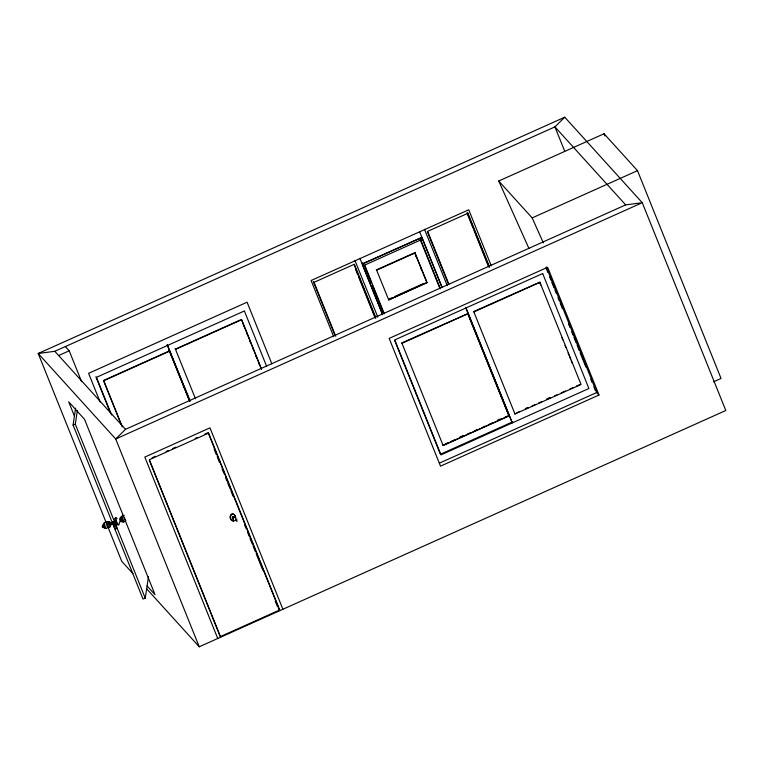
<?xml version="1.0" encoding="UTF-8"?>
<svg xmlns="http://www.w3.org/2000/svg" width="764" height="764" viewBox="0 0 764 764"><rect width="100%" height="100%" fill="white"/><g stroke="black" fill="none" stroke-linecap="round" stroke-linejoin="round"><path stroke-width="1.15" d="M102.338 526.883C101.765 526.893 102.825 526.692 102.338 526.673M105.89 528.363C105.107 530.331 102.3 521.354 104.286 523.416M106.931 528.335C106.081 530.13 103.264 522.127 104.821 522.299M108.717 527.657C107.867 529.452 105.05 521.449 106.607 521.621M111.42 524.457L110.541 522.27L111.038 523.034M117.885 524.572C116.892 527.045 113.368 515.738 115.87 518.326M124.866 521.516C123.921 522.977 121.657 516.445 122.507 515.232M234.185 517.333L232.982 516.846L232.571 518.412M232.552 517.486L232.724 518.699M235.704 520.676L235.264 520.15L235.799 520.284M235.684 519.052L235.627 517.142M148.464 576.677L145.255 598.183L143.021 599.024L73.086 425.042L75.617 408.072M145.255 598.183L75.311 424.201L77.336 410.621M117.054 528.23L115.192 529.213L112.489 522.07L114.848 527.943M113.473 525.021C114.906 523.12 116.844 526.702 114.361 527.208L113.473 525.021L115.364 524.954L115.144 526.549M117.016 528.516L114.304 521.382M230.27 515.939L232.342 513.991M232.609 517.514L233.03 516.98M235.809 520.571L235.255 520.322M236.955 521.669L236.735 519.062M109.519 527.552C108.23 527.456 106.291 521.688 107.552 521.497M110.302 526.959L108.478 523.722L108.507 521.401M117.131 518.727C114.38 514.096 116.93 525.25 118.773 524.725M118.668 524.973L120.349 520.542M122.889 522.175C121.686 522.471 119.614 515.347 121.352 517.018M233.412 517.725L233.364 519.205M564.749 117.207L554.931 126.872L54.798 351.306L38.2 353.493L115.708 438.985L642.266 202.699L625.668 204.886L125.525 429.32L115.708 438.985L199.251 646.793L725.8 410.507L642.266 202.699L564.749 117.207L38.2 353.493L106.186 522.614M58.637 355.537L69.209 350.8L81.643 381.752M528.898 248.376L498.73 181.02L604.057 133.757L637.501 170.649L721.044 378.457L713.471 381.857M313.288 281.486L314.052 282.327L354.353 264.239L375.592 317.089M489.18 266.111L467.94 213.271L427.639 231.358L448.888 284.198M362.146 263.876L421.995 237.365L362.365 264.124M169.541 350.848L103.503 380.482L121.61 425.538M240.345 319.954L175.386 349.1L195.498 398.808M414.833 252.674L376.509 269.873L388.733 299.937L427.057 282.737L414.833 252.674L427.057 282.737M415.081 252.941L376.757 270.141L376.28 269.625M498.73 181.02L532.174 217.912L637.501 170.649M389.315 298.934L392.515 297.502M394.644 296.547L423.39 283.645M426.809 282.46L388.733 299.937M401.711 342.95L467.969 313.565L509.053 415.769L443.015 445.402M402.036 343.313L468.074 313.679L467.511 313.059L508.156 414.155M473.594 311.569L539.861 282.183L581.051 384.493L514.907 414.021M473.928 311.932L539.967 282.298M152.141 457.76L155.369 456.309M166.141 451.476L168.3 450.502M172.607 448.573L175.835 447.121M195.221 438.421L197.37 437.457M204.914 434.076L208.142 432.625L279.481 610.083L220.252 636.67L149.352 460.31M459.88 437.113L463.127 435.661M497.765 420.114L499.933 419.14M444.954 444.18L448.201 442.719M451.457 441.267L454.704 439.806M460.109 437.38L463.366 435.919M467.692 433.981L469.86 433.007M474.186 431.058L477.433 429.607M482.848 427.171L485.016 426.207M489.342 424.259L492.589 422.807M498.004 420.372L501.251 418.92M504.498 417.459L507.745 415.998M525.269 408.654L527.437 407.68M546.919 398.932L550.166 397.481M516.846 412.799L520.093 411.338M525.508 408.912L528.755 407.451M532.002 405.999L535.249 404.538M538.496 403.077L541.743 401.625M547.158 399.19L550.405 397.738M554.731 395.79L556.899 394.826M561.234 392.877L565.561 390.939M569.896 388.991L573.143 387.539M576.39 386.078L579.637 384.617M512.692 421.833L440.408 454.274L394.635 340.4M439.338 463.165L596.751 392.534L546.279 266.98M599.005 395.026L440.513 466.145L389.162 338.395L547.654 267.276L599.005 395.026L596.292 392.037M73.086 425.042L75.311 424.201M112.442 522.366L114.256 521.669M233.001 516.903L234.252 517.629L233.593 517.6M233.517 520.867L234.319 520.809M120.406 521.268L119.814 519.1M123.797 522.289C122.498 521.239 120.683 516.426 121.915 516.025M233.469 519.148C230.04 518.116 234.032 514.926 234.204 517.295M232.781 520.8L233.622 520.991M232.963 513.933L234.472 514.86M233.803 514.353L232.227 513.866L230.938 514.449L230.231 517.715M232.877 519.004L233.421 519.224M232.046 520.504L232.886 520.924M231.377 519.997L232.16 520.628M120.349 517.591C118.974 517.495 122.269 524.486 121.571 520.637M103.474 524.744L103.455 525.966M115.717 518.46L115.23 518.336L115.631 520.742M117.303 524.39L115.889 521.564M625.668 204.886L554.931 126.872L564.711 151.186M467.94 213.271L467.176 212.43L489.304 267.476M424.488 229.295L447.226 285.555M419.512 231.521L441.993 287.121M508.595 415.253L509.158 415.883L443.12 445.517L401.931 343.198M359.892 258.28L382.372 313.88M354.926 260.505L377.827 317.165M175.061 348.737L175.625 349.358L241.663 319.724L261.536 369.174M65.36 346.56L69.209 350.8M54.798 351.306L125.525 429.32M278.354 608.841L279.939 610.589L208.601 433.121L149.362 459.708L220.7 637.166M147.137 585.998L155.044 594.717L84.517 419.274L68.703 401.826L74.461 416.17M132.926 573.64L121.734 561.301L107.963 527.036M146.507 588.624L199.251 646.793M234.357 514.735L235.474 516.369M230.804 519.31L231.492 520.122M121.084 520.58L120.54 519.128M103.522 524.457C101.908 522.853 104.62 530.35 104.611 527.571M102.787 525.67L102.748 526.425M234.93 515.423L235.732 517.266M230.375 518.489L230.919 519.434M125.821 520.771L125.143 519.31M108.765 521.802L109.051 522.366M532.174 217.912L543.366 242.895M604.057 133.757L604.945 135.963M546.031 267.935L547.807 272.347M549.574 276.749L550.901 280.054M551.789 282.26L554.005 287.761M554.893 289.967L556.221 293.271M557.987 297.673L559.315 300.978M560.203 303.184L562.419 308.685M568.617 324.108L569.944 327.412M571.711 331.815L573.038 335.119M573.926 337.325L576.142 342.826M577.021 345.032L579.236 350.533M580.124 352.739L585.883 367.054M590.753 379.173L592.081 382.477M593.848 386.88L595.175 390.184M569.677 356.664L570.555 358.86M539.842 282.776L540.721 284.972M561.932 337.717L562.81 339.913M565.016 345.414L565.904 347.61M568.11 353.102L568.999 355.298M571.205 360.799L572.093 362.995M491.252 265.796L468.733 209.785L311.12 280.512L333.639 336.523M467.301 213.796L473.05 228.102M473.938 230.308L488.54 266.636M473.823 311.817L515.012 414.136M427.324 231.616L448.563 284.456M421.766 237.117L441.764 286.872M421.375 238.234L421.862 239.438L363.654 265.557L362.575 262.854M420.792 239.915L440.379 288.63M419.942 238.97L439.968 288.782M415.244 254.355L416.132 256.561M420.572 267.591L421.461 269.797M364.724 265.079L384.302 313.784M364.753 266.349L371.428 282.947M372.316 285.163L383.442 312.839M362.585 264.984L382.592 314.73M354.028 264.506L375.716 318.445M355.48 269.167L357.695 274.668M358.583 276.874L374.513 316.506M314.052 282.327L335.74 336.275M313.737 282.584L334.976 335.434M271.888 363.884L247.087 302.21L88.595 373.329L100.113 401.969M266.598 366.243L244.375 310.967L96.445 377.349L111.563 414.938M241.424 319.467L261.307 368.916M243.305 324.595L244.289 326.906M246.4 332.292L247.383 334.603M249.494 339.98L250.477 342.291M252.578 347.677L253.572 349.988M255.673 355.365L256.666 357.676M258.767 363.062L259.645 365.259M282.9 609.261L209.976 427.85L144.816 457.092L217.74 638.494M214.101 449.012L216.317 454.523M217.205 456.729L219.421 462.239M222.076 468.857L223.852 473.26M225.628 477.672L226.956 480.976M227.844 483.182L230.059 488.693M230.938 490.899L233.154 496.409M244.681 525.069L246.008 528.373M247.784 532.785L249.112 536.089M250 538.295L252.216 543.806M253.094 546.012L255.31 551.522M256.198 553.728L262.845 570.259M275.25 601.125L277.466 606.635M189.988 400.623L167.201 344.717L189.873 401.1M169.312 350.6L189.864 401.396M189.09 399.935L169.207 350.485L169.77 351.106L103.732 380.739L122.288 426.895M95.882 376.728L110.102 412.102M114.953 520.809L116.214 523.932M113.053 522.92L113.425 523.913M110.427 523.56C107.714 517.266 110.971 529.366 110.78 524.744M102.682 526.377L103.321 527.637L103.178 526.854M124.513 517.505L124.809 518.422M230.489 518.613L230.04 516.674M103.197 526.702L103.331 527.227M124.016 515.203L124.102 515.843M109.72 522.948L110.398 524.753L109.72 522.948M542.679 273.541L394.749 339.923L440.971 454.895L588.901 388.513L542.679 273.541M466.069 307.911L465.505 307.29L512.291 422.893L466.069 307.911"/></g></svg>
